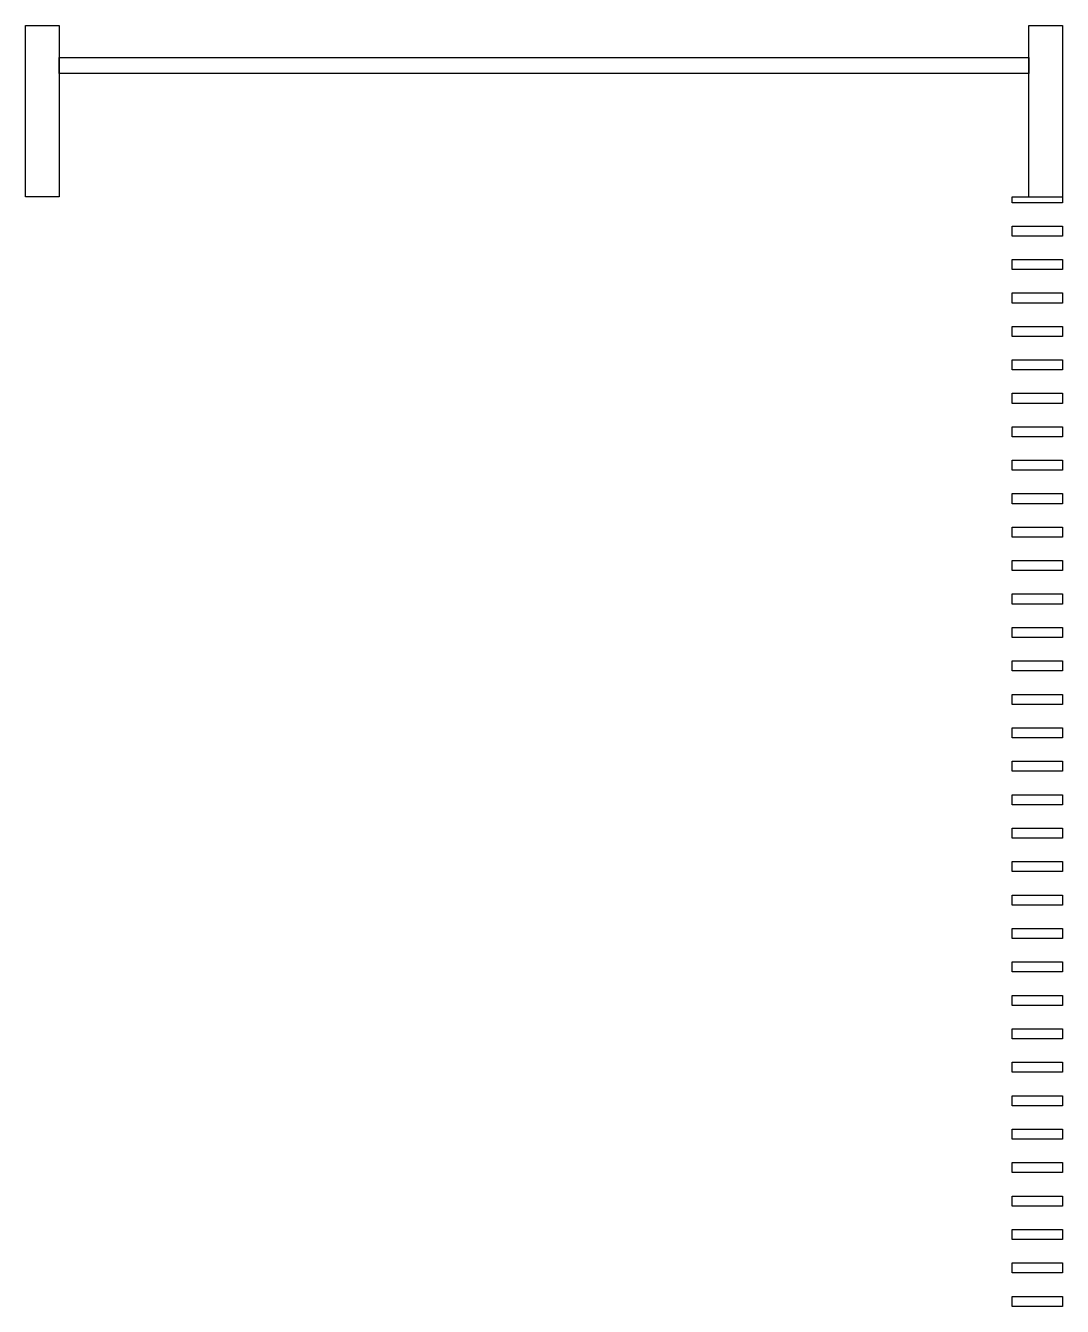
# Model space of a CAD drawing. Extents: x -11.9 to 9.3, y -3.9 to 3.8.
# Drawn here: x 6.145 to 9.245, y -0.003 to 3.827 of the extents above; entities that cross this region are included whole.
import ezdxf

# ---------------------------------------------------------------- set-up
doc = ezdxf.new("R2010")
doc.units = 0
doc.layers.add('SECTIONCUTEDGES', color=7, linetype='CONTINUOUS')

msp = doc.modelspace()

# ---------------------------------------------------------------- linework, layer by layer
at = {"layer": 'SECTIONCUTEDGES'}
for p, q in [((6.145, 3.8267), (6.245, 3.8267)), ((6.145, 3.3145), (6.145, 3.8267)), ((6.245, 3.8267), (6.245, 3.3145)), ((9.145, 3.8267), (9.245, 3.8267)), ((9.145, 3.3145), (9.145, 3.8267)), ((9.245, 3.8267), (9.245, 3.3145)), ((6.245, 3.7313), (9.145, 3.7313)), ((6.245, 3.6833), (6.245, 3.7313)), ((9.145, 3.7313), (9.145, 3.6833)), ((9.145, 3.6833), (6.245, 3.6833)), ((6.245, 3.3145), (6.145, 3.3145)), ((9.095, 3.2973), (9.095, 3.3145)), ((9.095, 3.3145), (9.245, 3.3145)), ((9.245, 3.2973), (9.095, 3.2973)), ((9.145, 3.3145), (9.245, 3.3145)), ((9.245, 3.3145), (9.245, 3.2973)), ((9.095, 3.1973), (9.095, 3.2273)), ((9.095, 3.2273), (9.245, 3.2273)), ((9.245, 3.2273), (9.245, 3.1973)), ((9.245, 3.1973), (9.095, 3.1973)), ((9.095, 3.0973), (9.095, 3.1273)), ((9.095, 3.1273), (9.245, 3.1273)), ((9.245, 3.1273), (9.245, 3.0973)), ((9.245, 3.0973), (9.095, 3.0973)), ((9.095, 2.9973), (9.095, 3.0273)), ((9.095, 3.0273), (9.245, 3.0273)), ((9.245, 3.0273), (9.245, 2.9973)), ((9.245, 2.9973), (9.095, 2.9973)), ((9.095, 2.8973), (9.095, 2.9273)), ((9.095, 2.9273), (9.245, 2.9273)), ((9.245, 2.9273), (9.245, 2.8973)), ((9.245, 2.8973), (9.095, 2.8973)), ((9.095, 2.7973), (9.095, 2.8273)), ((9.095, 2.8273), (9.245, 2.8273)), ((9.245, 2.7973), (9.095, 2.7973)), ((9.245, 2.8273), (9.245, 2.7973)), ((9.095, 2.6973), (9.095, 2.7273)), ((9.095, 2.7273), (9.245, 2.7273)), ((9.245, 2.7273), (9.245, 2.6973)), ((9.245, 2.6973), (9.095, 2.6973)), ((9.095, 2.5973), (9.095, 2.6273)), ((9.095, 2.6273), (9.245, 2.6273)), ((9.245, 2.6273), (9.245, 2.5973)), ((9.245, 2.5973), (9.095, 2.5973)), ((9.095, 2.4973), (9.095, 2.5273)), ((9.095, 2.5273), (9.245, 2.5273)), ((9.245, 2.4973), (9.095, 2.4973)), ((9.245, 2.5273), (9.245, 2.4973)), ((9.095, 2.3973), (9.095, 2.4273)), ((9.095, 2.4273), (9.245, 2.4273)), ((9.245, 2.4273), (9.245, 2.3973)), ((9.245, 2.3973), (9.095, 2.3973)), ((9.095, 2.2973), (9.095, 2.3273)), ((9.095, 2.3273), (9.245, 2.3273)), ((9.245, 2.3273), (9.245, 2.2973)), ((9.245, 2.2973), (9.095, 2.2973)), ((9.095, 2.1973), (9.095, 2.2273)), ((9.095, 2.2273), (9.245, 2.2273)), ((9.245, 2.2273), (9.245, 2.1973)), ((9.245, 2.1973), (9.095, 2.1973)), ((9.095, 2.0973), (9.095, 2.1273)), ((9.095, 2.1273), (9.245, 2.1273)), ((9.245, 2.1273), (9.245, 2.0973)), ((9.245, 2.0973), (9.095, 2.0973)), ((9.095, 1.9973), (9.095, 2.0273)), ((9.095, 2.0273), (9.245, 2.0273)), ((9.245, 1.9973), (9.095, 1.9973)), ((9.245, 2.0273), (9.245, 1.9973)), ((9.095, 1.8973), (9.095, 1.9273)), ((9.095, 1.9273), (9.245, 1.9273)), ((9.245, 1.9273), (9.245, 1.8973)), ((9.245, 1.8973), (9.095, 1.8973)), ((9.095, 1.7973), (9.095, 1.8273)), ((9.095, 1.8273), (9.245, 1.8273)), ((9.245, 1.8273), (9.245, 1.7973)), ((9.245, 1.7973), (9.095, 1.7973)), ((9.095, 1.6973), (9.095, 1.7273)), ((9.095, 1.7273), (9.245, 1.7273)), ((9.245, 1.7273), (9.245, 1.6973)), ((9.245, 1.6973), (9.095, 1.6973)), ((9.095, 1.5973), (9.095, 1.6273)), ((9.095, 1.6273), (9.245, 1.6273)), ((9.245, 1.6273), (9.245, 1.5973)), ((9.245, 1.5973), (9.095, 1.5973)), ((9.095, 1.4973), (9.095, 1.5273)), ((9.095, 1.5273), (9.245, 1.5273)), ((9.245, 1.4973), (9.095, 1.4973)), ((9.245, 1.5273), (9.245, 1.4973)), ((9.095, 1.3973), (9.095, 1.4273)), ((9.095, 1.4273), (9.245, 1.4273)), ((9.245, 1.4273), (9.245, 1.3973)), ((9.245, 1.3973), (9.095, 1.3973)), ((9.095, 1.2973), (9.095, 1.3273)), ((9.095, 1.3273), (9.245, 1.3273)), ((9.245, 1.3273), (9.245, 1.2973)), ((9.245, 1.2973), (9.095, 1.2973)), ((9.095, 1.1973), (9.095, 1.2273)), ((9.095, 1.2273), (9.245, 1.2273)), ((9.245, 1.2273), (9.245, 1.1973)), ((9.245, 1.1973), (9.095, 1.1973)), ((9.095, 1.0973), (9.095, 1.1273)), ((9.095, 1.1273), (9.245, 1.1273)), ((9.245, 1.1273), (9.245, 1.0973)), ((9.245, 1.0973), (9.095, 1.0973)), ((9.095, 0.9973), (9.095, 1.0273)), ((9.095, 1.0273), (9.245, 1.0273)), ((9.245, 0.9973), (9.095, 0.9973)), ((9.245, 1.0273), (9.245, 0.9973)), ((9.095, 0.8973), (9.095, 0.9273)), ((9.095, 0.9273), (9.245, 0.9273)), ((9.245, 0.9273), (9.245, 0.8973)), ((9.245, 0.8973), (9.095, 0.8973)), ((9.095, 0.7973), (9.095, 0.8273)), ((9.095, 0.8273), (9.245, 0.8273)), ((9.245, 0.8273), (9.245, 0.7973)), ((9.245, 0.7973), (9.095, 0.7973)), ((9.095, 0.6973), (9.095, 0.7273)), ((9.095, 0.7273), (9.245, 0.7273)), ((9.245, 0.6973), (9.095, 0.6973)), ((9.245, 0.7273), (9.245, 0.6973)), ((9.095, 0.5973), (9.095, 0.6273)), ((9.095, 0.6273), (9.245, 0.6273)), ((9.245, 0.6273), (9.245, 0.5973)), ((9.245, 0.5973), (9.095, 0.5973)), ((9.095, 0.4973), (9.095, 0.5273)), ((9.095, 0.5273), (9.245, 0.5273)), ((9.245, 0.5273), (9.245, 0.4973)), ((9.245, 0.4973), (9.095, 0.4973)), ((9.095, 0.3973), (9.095, 0.4273)), ((9.095, 0.4273), (9.245, 0.4273)), ((9.245, 0.4273), (9.245, 0.3973)), ((9.245, 0.3973), (9.095, 0.3973)), ((9.095, 0.2973), (9.095, 0.3273)), ((9.095, 0.3273), (9.245, 0.3273)), ((9.245, 0.3273), (9.245, 0.2973)), ((9.245, 0.2973), (9.095, 0.2973)), ((9.095, 0.1973), (9.095, 0.2273)), ((9.095, 0.2273), (9.245, 0.2273)), ((9.245, 0.1973), (9.095, 0.1973)), ((9.245, 0.2273), (9.245, 0.1973)), ((9.095, 0.0973), (9.095, 0.1273)), ((9.095, 0.1273), (9.245, 0.1273)), ((9.245, 0.1273), (9.245, 0.0973)), ((9.245, 0.0973), (9.095, 0.0973)), ((9.095, -0.0027), (9.095, 0.0273)), ((9.095, 0.0273), (9.245, 0.0273)), ((9.245, 0.0273), (9.245, -0.0027)), ((9.245, -0.0027), (9.095, -0.0027))]:
    msp.add_line(p, q, dxfattribs=at)

doc.saveas('drawing.dxf')
